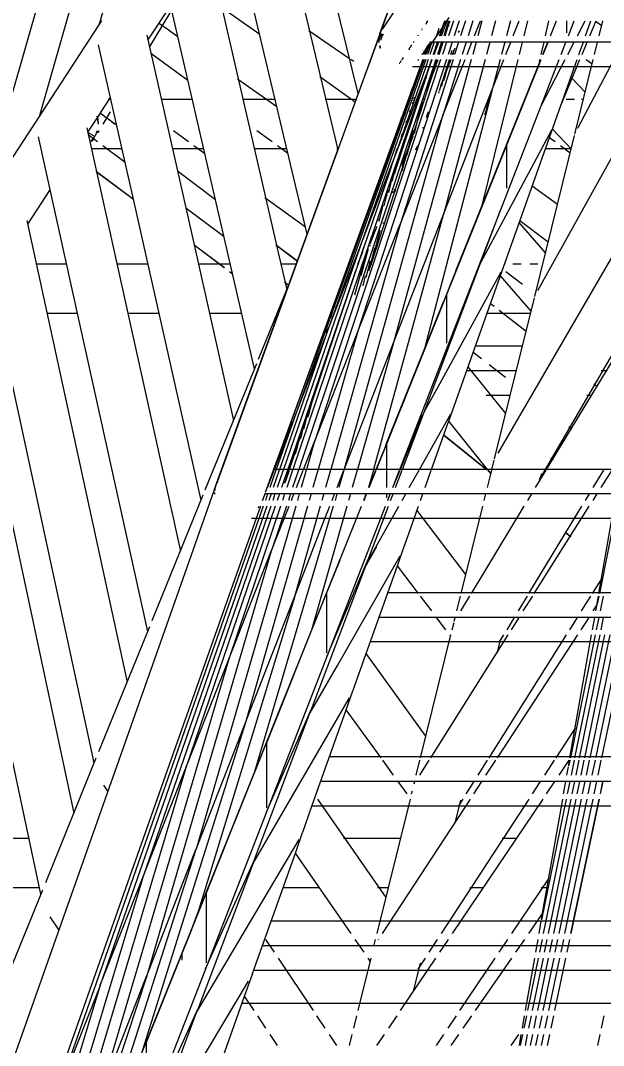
# Model space of a CAD drawing. Header units: millimetres. Extents: x 886808 to 1650903, y -1008069 to 230892.
# Drawn here: x 1014610 to 1014965, y -509093 to -508469 of the extents above; entities that cross this region are included whole.
import ezdxf
from ezdxf.xclip import XClip

# ---------------------------------------------------------------- set-up
doc = ezdxf.new("R2010")
doc.units = ezdxf.units.MM
doc.header["$XCLIPFRAME"] = 0
doc.layers.get('0').update_dxf_attribs({"lineweight": 0})
doc.layers.add('A_Dim', color=8, linetype='Continuous', lineweight=5)
doc.styles.add('TIÊU ĐỀ', font='arial.ttf', dxfattribs={"height": 230})
doc.dimstyles.new('1-100', dxfattribs={"dimtxt": 230, "dimasz": 150, "dimexe": 150, "dimexo": 300, "dimgap": 90, "dimtad": 1, "dimdec": 0, "dimrnd": 5, "dimzin": 0, "dimtxsty": 'TIÊU ĐỀ', "dimblk": 'ARCHTICK', "dimcen": 100, "dimdle": 120, "dimclrd": 256, "dimclre": 256, "dimclrt": 2, "dimadec": 0, "dimazin": 0, "dimtfac": 1, "dimtdec": 0, "dimtix": 1, "dimtmove": 1, "dimatfit": 3, "dimldrblk": 'OPEN30', "dimfxl": 900, "dimtolj": 1, "dimtzin": 0, "dimlwd": 13, "dimlwe": 13, "dimarcsym": 1})

# ---------------------------------------------------------------- blocks, each defined once
blk = doc.blocks.new('_ArchTick')
at = {"color": 0, "linetype": 'ByBlock', "const_width": 0.15}
blk.add_lwpolyline([(-0.5, -0.5), (0.5, 0.5)], dxfattribs=at)
blk = doc.blocks.new('*D746')
at = {"layer": 'A_Dim', "lineweight": 13, "transparency": 16777216}
for p, q in [((1013607.93, -512617.13), (1013607.93, -508177.13)), ((1013654.86, -508297.13), (1013457.93, -508297.13)), ((1014374.12, -512497.13), (1013457.93, -512497.13))]:
    blk.add_line(p, q, dxfattribs=at)
at = {"layer": 'Defpoints', "color": 0, "transparency": 16777216}
for p in [(1013607.93, -508297.13), (1013954.86, -508297.13), (1014674.12, -512497.13)]:
    blk.add_point(p, dxfattribs=at)
at = {"layer": 'A_Dim', "lineweight": 13, "transparency": 16777216, "xscale": 150, "yscale": 150, "zscale": 150}
for p, rotation in [((1013607.93, -508297.13), 90), ((1013607.93, -512497.13), 270)]:
    blk.add_blockref('_ArchTick', p, dxfattribs=dict(at, rotation=rotation))
at = {"layer": 'A_Dim', "color": 2, "transparency": 16777216, "insert": (1013400.49, -510397.13), "char_height": 230, "attachment_point": 5, "rotation": 90, "style": 'TIÊU ĐỀ'}
blk.add_mtext('\\A1;4200', dxfattribs=at)
blk = doc.blocks.new('_Open30')
at = {"color": 0, "linetype": 'ByBlock', "lineweight": -2}
for p, q in [((-1, 0.2679), (0, 0)), ((0, 0), (-1, -0.2679)), ((0, 0), (-1, 0))]:
    blk.add_line(p, q, dxfattribs=at)
blk = doc.blocks.new('A$C14C457CE')
for p, q in [((9984.87, 1525.91), (9921.46, 1747.57)), ((10021.33, 1470.05), (9953.85, 1705.92)), ((9827.23, 1483.97), (9875.57, 1681.25)), ((9713.86, 1671.27), (9812.51, 1523.41)), ((10057.9, 1414), (9987.68, 1659.46)), ((9814.1, 1520.45), (9767.97, 1647.31)), ((9882.99, 1632.41), (9839.68, 1449.71)), ((9858.33, 1398.35), (9912.15, 1625.38)), ((9919.44, 1575.95), (9876.95, 1391.65)), ((9890.36, 1316.39), (9948.71, 1569.49)), ((9813.1, 1522.52), (9797.53, 1565.83)), ((9910.78, 1536.85), (9887.21, 1520.18)), ((9955.21, 1516.47), (9941.37, 1537.68)), ((9772.09, 1530.33), (9775.5, 1525.22)), ((9954.27, 1512.27), (9940.71, 1534.81)), ((9680.59, 1519.21), (9678.34, 1528.32)), ((9682.86, 1528.02), (9679.05, 1525.46)), ((9686.24, 1519.21), (9682.45, 1528.32)), ((9688.86, 1519.21), (9685.62, 1528.32)), ((9693.78, 1519.21), (9689.05, 1528.32)), ((9699.36, 1519.21), (9695.82, 1528.32)), ((9700.56, 1528.32), (9700.56, 1520.87)), ((9710.16, 1519.21), (9706.51, 1528.32)), ((9710.27, 1519.21), (9706.61, 1528.32)), ((9711.36, 1528.32), (9713.45, 1519.21)), ((9724.3, 1528.32), (9726.54, 1519.21)), ((9732.9, 1519.21), (9729.35, 1528.32)), ((9734.65, 1528.32), (9737.05, 1519.21)), ((9743.68, 1528.32), (9746.14, 1519.21)), ((9751.96, 1528.32), (9754.46, 1519.21)), ((9756.51, 1519.21), (9752.92, 1528.32)), ((9757.48, 1528.32), (9760.35, 1519.21)), ((9761.99, 1528.32), (9764.91, 1519.21)), ((9765.9, 1528.32), (9768.87, 1519.21)), ((9769.28, 1528.32), (9772.29, 1519.21)), ((9771.22, 1527.27), (9771.87, 1527.95)), ((9774.34, 1519.21), (9771.4, 1528.32)), ((9772.58, 1525.78), (9771.86, 1525.31)), ((9772.2, 1528.32), (9775.24, 1519.21)), ((9776.63, 1519.21), (9773.12, 1528.32)), ((9774.41, 1528.32), (9777.61, 1519.21)), ((9775.39, 1526.07), (9774.63, 1528.32)), ((9775.39, 1526.07), (9775.64, 1525)), ((9775.83, 1524.72), (9775.39, 1526.07)), ((9775.56, 1525.05), (9775.64, 1525)), ((9775.64, 1525), (9776.32, 1522.49)), ((9775.68, 1524.87), (9775.83, 1524.72)), ((9775.87, 1524.66), (9775.83, 1524.72)), ((9775.89, 1524.56), (9775.87, 1524.66)), ((9775.93, 1524.5), (9775.89, 1524.56)), ((9775.93, 1524.5), (9777.73, 1519.21)), ((9777.64, 1519.21), (9775.93, 1524.5)), ((9775.93, 1524.5), (9782.76, 1514.33)), ((9778.16, 1523.49), (9779.64, 1519.21)), ((9785.06, 1528.31), (9785.51, 1526.95)), ((9785.97, 1526.26), (9785.31, 1527.94)), ((9788.12, 1523.04), (9788.38, 1523.34)), ((9788.48, 1522.49), (9788.76, 1522.78)), ((9812.51, 1523.41), (9813.04, 1522.69)), ((9946.41, 1525.34), (9936.99, 1518.68)), ((9948.89, 1527.1), (9946.82, 1525.63)), ((9984.87, 1525.91), (9983.27, 1528.36)), ((10019.5, 1472.81), (9984.87, 1525.91)), ((9765.67, 1521.47), (9766.25, 1522.08)), ((9766.37, 1521.71), (9765.72, 1521.28)), ((9777.55, 1519.21), (9776.71, 1521.3)), ((9777.69, 1519.21), (9777.58, 1519.65)), ((9790.93, 1519.52), (9791.03, 1519.21)), ((9811.6, 1519.54), (9812.51, 1519.88)), ((9812.51, 1519.88), (9813.38, 1520.19)), ((9812.51, 1519.88), (9813.76, 1516.31)), ((9813.1, 1522.52), (9813.15, 1522.52)), ((9813.15, 1522.52), (9813.22, 1522.34)), ((9813.22, 1522.34), (9813.47, 1521.96)), ((9813.38, 1520.19), (9813.46, 1520.22)), ((9813.38, 1520.19), (9814.66, 1516.58)), ((9813.47, 1521.96), (9839.51, 1450.33)), ((9813.85, 1520.6), (9813.9, 1520.38)), ((9813.97, 1520.41), (9813.86, 1520.75)), ((9813.9, 1520.38), (9813.93, 1520.39)), ((9813.9, 1520.38), (9814.42, 1519.05)), ((9813.93, 1520.39), (9813.97, 1520.41)), ((9814.03, 1520.43), (9813.97, 1520.41)), ((9813.97, 1520.41), (9814.42, 1519.05)), ((9814.1, 1520.45), (9814.03, 1520.43)), ((9814.42, 1519.05), (9814.44, 1518.85)), ((9814.42, 1519.05), (9814.57, 1518.75)), ((9814.44, 1518.75), (9814.47, 1518.71)), ((9814.47, 1518.71), (9814.58, 1518.39)), ((9814.47, 1518.71), (9814.66, 1516.58)), ((9814.57, 1518.75), (9814.66, 1516.58)), ((9814.57, 1518.75), (9827.23, 1483.97)), ((9814.66, 1516.58), (9814.7, 1515.33)), ((9857.34, 1522.39), (9832.49, 1505.42)), ((9955.9, 1519.52), (9937.32, 1436.99)), ((9581.6, 1515.33), (9783.61, 1515.33)), ((9683.41, 1507.83), (9681.55, 1515.33)), ((9690.98, 1507.83), (9687.86, 1515.33)), ((9692.9, 1507.83), (9690.23, 1515.33)), ((9699.69, 1507.83), (9695.79, 1515.33)), ((9703.79, 1507.83), (9700.87, 1515.33)), ((9714.73, 1507.83), (9711.72, 1515.33)), ((9714.84, 1507.83), (9711.83, 1515.33)), ((9714.34, 1515.33), (9716.06, 1507.83)), ((9727.5, 1515.33), (9729.34, 1507.83)), ((9737.33, 1507.83), (9734.41, 1515.33)), ((9738.07, 1515.33), (9740.05, 1507.83)), ((9747.18, 1515.33), (9749.2, 1507.83)), ((9755.52, 1515.33), (9757.58, 1507.83)), ((9760.99, 1507.83), (9758.04, 1515.33)), ((9761.58, 1515.33), (9763.94, 1507.83)), ((9766.16, 1515.33), (9768.57, 1507.83)), ((9769.91, 1507.83), (9768.33, 1511.77)), ((9770.81, 1507.83), (9770, 1510.41)), ((9770.13, 1515.33), (9772.57, 1507.83)), ((9773.57, 1515.33), (9776.05, 1507.83)), ((9778.01, 1507.83), (9775.59, 1515.33)), ((9776.54, 1515.33), (9779.05, 1507.83)), ((9781, 1507.83), (9778.12, 1515.33)), ((9778.75, 1515.15), (9778.7, 1515.33)), ((9781.36, 1507.83), (9778.91, 1515.33)), ((9779.05, 1515.33), (9781.6, 1507.83)), ((9780.98, 1515.33), (9783.58, 1507.83)), ((9782.41, 1515.33), (9785.04, 1507.83)), ((9782.82, 1514.16), (9784.85, 1511.2)), ((9783.39, 1515.33), (9786.05, 1507.83)), ((9784.33, 1514.25), (9786.64, 1507.83)), ((9785.9, 1510.2), (9784.55, 1513.91)), ((9784.91, 1511.03), (9786.09, 1509.34)), ((9785.09, 1513.11), (9785.14, 1512.92)), ((9785.43, 1511.9), (9785.4, 1512.64)), ((9785.58, 1511.6), (9785.43, 1511.9)), ((9785.58, 1511.6), (9785.51, 1512.47)), ((9785.52, 1512.46), (9786.09, 1510.24)), ((9786.07, 1510.26), (9785.58, 1511.6)), ((9786.02, 1510.24), (9785.58, 1511.6)), ((9786.02, 1510.24), (9785.9, 1510.2)), ((9786.07, 1510.26), (9786.02, 1510.24)), ((9786.57, 1508.72), (9786.02, 1510.24)), ((9786.81, 1510.53), (9786.07, 1510.26)), ((9786.58, 1508.85), (9786.07, 1510.26)), ((9786.25, 1511.37), (9787.1, 1508.01)), ((9793.27, 1515.33), (9793.73, 1515.33)), ((9794.95, 1513.49), (9794.58, 1513.35)), ((9795.45, 1512.06), (9794.82, 1513.68)), ((9796.04, 1511.85), (9796.52, 1510.45)), ((9813.85, 1511.9), (9813.78, 1511.77)), ((9814.18, 1513.22), (9813.85, 1511.9)), ((9814.26, 1513.03), (9813.99, 1511.6)), ((9814.7, 1515.33), (9814.64, 1514.99)), ((9964.12, 1419.72), (9985.26, 1513.59)), ((9640.05, 1504.72), (9718.08, 1363.97)), ((9671.72, 1504.72), (9693.79, 1462.78)), ((9695.41, 1459.28), (9684.17, 1504.72)), ((9688.43, 1504.72), (9684.8, 1502.18)), ((9703.91, 1476.81), (9692.28, 1504.72)), ((9692.9, 1507.83), (9692.86, 1507.83)), ((9772.17, 1284.54), (9694, 1504.72)), ((9715.96, 1476.51), (9701.3, 1504.72)), ((9801.96, 1255.22), (9704.99, 1504.72)), ((9816.15, 1255.22), (9715.98, 1504.72)), ((9767.77, 1376.05), (9716.09, 1504.72)), ((9716.77, 1504.72), (9717.12, 1503.23)), ((9730.11, 1504.72), (9751.75, 1416.7)), ((9805.77, 1332.23), (9738.54, 1504.72)), ((9740.87, 1504.72), (9745.31, 1487.85)), ((9750.04, 1504.72), (9775.44, 1410.39)), ((9758.43, 1504.72), (9805.56, 1332.97)), ((9763.95, 1500.33), (9762.21, 1504.72)), ((9764.92, 1504.72), (9775.7, 1470.58)), ((9769.53, 1507.83), (9769.12, 1508.87)), ((9769.56, 1504.72), (9801.78, 1404.34)), ((9776.88, 1488.96), (9770.74, 1504.72)), ((9772.66, 1500.93), (9771.15, 1504.72)), ((9772.66, 1500.93), (9771.69, 1504.72)), ((9775.79, 1491.95), (9771.78, 1504.72)), ((9771.82, 1504.72), (9774.66, 1493.59)), ((9773.59, 1504.72), (9827.86, 1338.13)), ((9777.07, 1504.72), (9853.93, 1271.94)), ((9783.23, 1493.52), (9778.66, 1504.42)), ((9818.49, 1382.32), (9779.01, 1504.72)), ((9780.08, 1504.72), (9863.47, 1255.22)), ((9783.89, 1500.33), (9782.2, 1504.72)), ((9786.48, 1492.19), (9782.38, 1504.72)), ((9782.66, 1504.72), (9786.09, 1494.62)), ((9784.65, 1504.72), (9786.17, 1500.33)), ((9786.13, 1504.72), (9826.21, 1390.34)), ((9786.15, 1509.17), (9786.53, 1508.69)), ((9786.53, 1508.69), (9786.84, 1507.83)), ((9787.24, 1507.83), (9786.57, 1508.72)), ((9786.57, 1508.72), (9786.89, 1507.83)), ((9786.58, 1508.85), (9788.34, 1508.24)), ((9786.69, 1508.55), (9786.58, 1508.85)), ((9786.59, 1508.51), (9786.7, 1508.35)), ((9787.15, 1504.72), (9846.27, 1338.22)), ((9787.21, 1509.92), (9787.74, 1507.83)), ((9787.75, 1504.72), (9789.33, 1500.33)), ((9787.97, 1504.72), (9862.75, 1299)), ((9788.02, 1504.72), (9883.8, 1241.22)), ((9788.08, 1508.62), (9788.34, 1507.83)), ((9788.39, 1508.16), (9788.47, 1507.83)), ((9791.05, 1504.17), (9790.31, 1504.72)), ((9800, 1505.92), (9800, 1505.23)), ((9800.13, 1505.73), (9800.62, 1504.3)), ((9801.31, 1503.96), (9801.73, 1502.63)), ((9831.83, 1504.97), (9829.94, 1503.68)), ((9953.44, 1508.6), (9930.87, 1492.11)), ((9576.6, 1500.33), (9773.16, 1500.33)), ((9775.7, 1470.58), (9763.95, 1500.33)), ((9772.78, 1500.94), (9771.98, 1500.39)), ((9772.18, 1503.63), (9774.55, 1494.61)), ((9772.68, 1500.87), (9772.66, 1500.93)), ((9774.34, 1494.41), (9772.68, 1500.87)), ((9772.94, 1500.33), (9772.68, 1500.87)), ((9772.87, 1501), (9772.78, 1500.94)), ((9772.99, 1501.08), (9772.87, 1501)), ((9774.58, 1496.14), (9773, 1500.08)), ((9773.14, 1500.62), (9773.22, 1500.33)), ((9773.16, 1500.33), (9773.22, 1500.33)), ((9773.22, 1500.33), (9775.41, 1491.68)), ((9773.22, 1500.33), (9780.38, 1500.33)), ((9785.74, 1485.92), (9779.65, 1501.37)), ((9780.38, 1500.33), (9780.43, 1500.33)), ((9780.43, 1500.33), (9794.21, 1500.33)), ((9785.68, 1495.61), (9783.89, 1500.33)), ((9786.17, 1500.33), (9804.63, 1446.96)), ((9789.33, 1500.33), (9839.87, 1359.73)), ((9789.66, 1500.21), (9789.69, 1500.1)), ((9802.26, 1502.53), (9801.84, 1502.48)), ((9689.1, 1484.79), (9697.3, 1493.36)), ((9774.55, 1494.61), (9775.13, 1492.4)), ((9775.29, 1493.92), (9776.66, 1488.52)), ((9786.54, 1492.04), (9785.64, 1494.26)), ((9786.09, 1494.62), (9785.68, 1495.61)), ((9786.48, 1492.19), (9785.68, 1495.61)), ((9786.17, 1494.39), (9786.09, 1494.62)), ((9786.17, 1494.39), (9786.24, 1494.22)), ((9806.16, 1442.48), (9786.24, 1494.22)), ((9786.24, 1494.22), (9866.99, 1255.22)), ((9787, 1490.13), (9786.54, 1492.04)), ((9788.41, 1487.46), (9786.57, 1491.91)), ((9791.44, 1477.04), (9786.57, 1491.91)), ((9792, 1493.78), (9792.16, 1493.15)), ((9850.69, 1494.34), (9829.02, 1479)), ((9900.66, 1492.97), (9876.75, 1476.05)), ((9745.71, 1486.33), (9746.57, 1483.04)), ((9777.68, 1485.92), (9776.08, 1491.02)), ((9778.09, 1485.2), (9778.31, 1484.32)), ((9795.32, 1484.63), (9794.05, 1487.8)), ((9794.21, 1487.7), (9794.61, 1486.25)), ((9794.67, 1486.42), (9794.98, 1485.2)), ((9690.21, 1480.33), (9691.32, 1480.33)), ((9695.7, 1480.33), (9700.76, 1480.33)), ((9746.9, 1483.27), (9746.57, 1483.04)), ((9746.57, 1483.04), (9747.27, 1480.22)), ((9747.24, 1480.33), (9747.76, 1480.33)), ((9748.94, 1475.8), (9747.27, 1480.22)), ((9747.38, 1479.92), (9747.41, 1479.63)), ((9749.12, 1475.09), (9747.41, 1479.63)), ((9747.55, 1479.25), (9786.4, 1330.22)), ((9786.51, 1480.33), (9787.59, 1480.33)), ((9788.05, 1478.92), (9790.72, 1469.01)), ((9790.24, 1480.33), (9790.79, 1480.33)), ((9793.29, 1480.9), (9793.05, 1481.85)), ((9793.14, 1481.58), (9793.38, 1480.63)), ((9793.71, 1479.64), (9793.77, 1479.71)), ((9796.01, 1482.29), (9796.09, 1482.38)), ((9796.09, 1482.38), (9796.13, 1482.42)), ((9827.22, 1483.93), (9827.23, 1483.97)), ((9827.22, 1483.93), (9839.63, 1449.79)), ((9828.53, 1480.33), (9847.37, 1480.33)), ((9877.76, 1480.33), (9897.74, 1480.33)), ((9928.15, 1480.33), (9947.07, 1480.33)), ((9977.77, 1480.33), (9979.41, 1480.33)), ((9984.13, 1472.15), (9978.03, 1481.5)), ((9726.71, 1478.29), (9738.57, 1448.57)), ((9748.24, 1476.26), (9748.15, 1476.61)), ((9748.47, 1475.75), (9748.24, 1476.26)), ((9750, 1471.73), (9748.53, 1475.53)), ((9750.18, 1471.03), (9748.88, 1474.62)), ((9785.48, 1470.18), (9784.54, 1473.15)), ((9791.52, 1465.95), (9788.5, 1477.56)), ((9788.63, 1473.81), (9789.44, 1474.73)), ((9791.71, 1477.57), (9791.25, 1477.26)), ((9791.36, 1476.94), (9791.77, 1477.41)), ((9796.97, 1459.94), (9791.44, 1477.04)), ((9794.06, 1478.83), (9794.33, 1477.78)), ((9795.7, 1474.01), (9796.01, 1472.75)), ((9982.5, 1465.33), (9977.99, 1472.83)), ((10021.33, 1470.05), (10019.5, 1472.81)), ((9835.7, 1255.54), (9775.7, 1470.58)), ((9801.78, 1404.34), (9775.79, 1470.25)), ((9785.48, 1470.18), (9785.5, 1470.2)), ((9785.75, 1469.32), (9785.48, 1470.18)), ((9797.9, 1467.47), (9798.29, 1465.93)), ((9800.86, 1469.38), (9802.91, 1463.11)), ((9980.18, 1469.18), (9975.04, 1465.33)), ((9980.21, 1469.12), (9975.16, 1465.33)), ((9984.54, 1472.46), (9980.59, 1469.49)), ((9984.58, 1472.4), (9980.63, 1469.43)), ((9984.17, 1472.09), (9984.13, 1472.15)), ((9991.78, 1460.43), (9984.17, 1472.09)), ((9985.29, 1465.33), (9985.87, 1469.19)), ((9985.29, 1465.33), (9985.61, 1468.42)), ((9985.63, 1468.69), (9985.68, 1469.17)), ((9985.68, 1469.17), (9986.05, 1470.14)), ((9985.87, 1469.19), (9986.19, 1469.94)), ((10131.08, 1301.86), (10021.33, 1470.05)), ((9697.63, 1450.33), (9709.07, 1462.27)), ((9752.87, 1380.69), (9709.4, 1461.91)), ((9787.89, 1462.86), (9787.56, 1463.68)), ((9792.78, 1461.08), (9791.7, 1465.39)), ((9791.7, 1465.39), (9793.22, 1459.72)), ((9793.76, 1461.64), (9800.68, 1436.82)), ((9797.54, 1446.47), (9794.21, 1460.28)), ((9888.87, 1461.44), (9879.66, 1454.72)), ((9894.31, 1465.42), (9894.18, 1465.33)), ((9939.72, 1461.44), (9930.51, 1454.72)), ((9991.77, 1460.37), (9935.51, 1205.34)), ((9985.62, 1460.13), (9984.83, 1461.44)), ((9986.13, 1460.4), (9985.75, 1461.37)), ((9987.26, 1458.39), (9985.92, 1461.44)), ((9987.54, 1457.83), (9991.77, 1460.37)), ((9991.8, 1460.4), (9991.77, 1460.37)), ((9992.37, 1463.11), (9991.78, 1460.43)), ((9991.8, 1460.4), (9991.78, 1460.43)), ((9992, 1460.51), (9991.8, 1460.4)), ((9991.93, 1460.2), (9991.8, 1460.4)), ((9632.47, 1454.33), (9742.36, 1265.15)), ((9719.85, 1360.46), (9695.6, 1458.52)), ((9710.87, 1457.2), (9707.47, 1454.72)), ((9800.51, 1441.19), (9793.77, 1458.04)), ((9795.79, 1455.49), (9794.82, 1454.81)), ((9800.81, 1450.35), (9796.97, 1459.94)), ((9805.13, 1435.25), (9796.97, 1459.94)), ((9798.1, 1457.12), (9797.94, 1457.01)), ((9798.46, 1457.38), (9798.1, 1457.12)), ((9800.59, 1459.51), (9801.07, 1457.63)), ((9955.37, 1156.52), (10021.8, 1457.69)), ((9991.68, 1459.08), (9985.88, 1454.72)), ((9987.48, 1457.91), (9987.38, 1458.13)), ((9987.41, 1457.75), (9987.54, 1457.83)), ((9989.9, 1454.83), (9987.48, 1457.91)), ((9989.4, 1454.77), (9987.79, 1456.94)), ((9989.46, 1454.72), (9989.4, 1454.77)), ((9990.05, 1454.72), (9989.9, 1454.83)), ((9697.63, 1450.33), (9713.31, 1450.33)), ((9704.2, 1452.33), (9698.21, 1447.97)), ((9737.06, 1452.22), (9737.06, 1426.49)), ((9791.32, 1452.33), (9791.23, 1452.26)), ((9791.97, 1450.33), (9791.42, 1451.66)), ((9791.85, 1450.33), (9791.97, 1450.33)), ((9792.14, 1449.8), (9791.97, 1450.33)), ((9800.15, 1450.33), (9800.82, 1450.33)), ((9803.69, 1450.35), (9804.26, 1448.09)), ((9804.64, 1447.54), (9804.22, 1448.57)), ((9839.44, 1450.33), (9840.26, 1450.33)), ((9839.51, 1450.33), (9839.72, 1449.85)), ((9839.7, 1449.8), (9839.63, 1449.79)), ((9839.63, 1449.79), (9839.68, 1449.71)), ((9839.68, 1449.71), (9839.68, 1449.68)), ((9839.68, 1449.68), (9858.34, 1398.39)), ((9913.6, 1246.5), (9839.7, 1449.8)), ((9840.23, 1450.21), (9839.72, 1449.85)), ((9876.39, 1452.33), (9870.03, 1447.68)), ((9870.65, 1450.33), (9890.83, 1450.33)), ((9927.24, 1452.33), (9920.58, 1447.46)), ((9921.23, 1450.33), (9940.32, 1450.33)), ((9982.7, 1452.33), (9969.18, 1442.18)), ((9971.01, 1450.33), (9989.75, 1450.33)), ((9799.46, 1440.59), (9800.36, 1441.63)), ((9806.71, 1432.7), (9802.13, 1444.32)), ((9804.59, 1436.86), (9802.2, 1446.2)), ((9802.68, 1444.75), (9802.22, 1444.04)), ((9802.29, 1443.84), (9802.79, 1444.42)), ((9802.86, 1444.21), (9805.18, 1435.09)), ((9804.79, 1447.1), (9804.63, 1446.96)), ((9804.63, 1446.96), (9804.73, 1446.66)), ((9804.73, 1446.66), (9804.88, 1446.83)), ((9804.73, 1446.66), (9806.16, 1442.48)), ((9806.3, 1442.07), (9806.16, 1442.48)), ((9806.3, 1442.07), (9806.31, 1442.03)), ((9826.21, 1390.34), (9806.31, 1442.03)), ((9806.31, 1442.03), (9808.51, 1435.59)), ((9800.67, 1440.72), (9800.04, 1438.79)), ((9804.38, 1439.66), (9806.71, 1430.43)), ((9808.51, 1435.59), (9808.84, 1434.36)), ((9808.51, 1435.59), (9823.88, 1390.54)), ((9937.29, 1436.88), (9914.12, 1419.48)), ((9937.32, 1436.99), (9914.15, 1419.59)), ((9937.29, 1436.88), (9927.19, 1391.98)), ((9937.32, 1436.99), (9937.29, 1436.88)), ((9986.73, 1436.61), (9964.1, 1419.62)), ((9986.75, 1436.72), (9964.12, 1419.72)), ((9806.52, 1433.26), (9808.89, 1423.83)), ((9721.31, 1427.79), (9705.97, 1416.6)), ((9804.51, 1425.08), (9805.05, 1424.47)), ((9804.59, 1424.99), (9804.55, 1424.96)), ((9804.7, 1425.07), (9804.59, 1424.99)), ((9805.62, 1425.72), (9804.7, 1425.07)), ((9805.05, 1424.47), (9806.31, 1423.63)), ((9808.39, 1427.68), (9807.77, 1427.24)), ((9809.17, 1425.34), (9811.61, 1415.62)), ((10028.35, 1404.4), (10014.67, 1425.36)), ((9809.54, 1421.88), (9810.42, 1421.59)), ((9884.01, 1420.77), (9859.38, 1402.78)), ((9922.86, 1236.45), (9964.1, 1419.62)), ((9964.1, 1419.62), (9964.12, 1419.72)), ((9800.38, 1255.22), (9740.65, 1412.97)), ((9812.25, 1416.13), (9814.77, 1406.05)), ((9932.24, 1414.43), (9908.92, 1396.92)), ((9728.8, 1406.68), (9711.63, 1393.71)), ((9713.26, 1387.12), (9729.23, 1405.49)), ((9775.74, 1409.28), (9817.91, 1255.22)), ((9801.78, 1404.34), (9844, 1255.22)), ((9801.9, 1404.11), (9801.84, 1404.13)), ((9827.86, 1338.13), (9801.9, 1404.11)), ((9812.29, 1405.52), (9811.15, 1404.69)), ((9815.1, 1407.58), (9814.42, 1407.08)), ((10028.87, 1406.79), (9967.94, 1125.59)), ((9818.77, 1381.61), (9813.85, 1400.78)), ((9814.03, 1400.24), (9817.87, 1385.11)), ((9819.98, 1392.51), (9815.7, 1403.2)), ((9858.33, 1398.35), (9869.32, 1368.13)), ((9987.87, 1076.58), (10058.33, 1401.77)), ((9815.39, 1396.11), (9819.58, 1379.57)), ((9819.69, 1391.12), (9820.18, 1391.73)), ((9877.35, 1391.86), (9864.26, 1382.03)), ((9876.95, 1391.65), (9864.3, 1382.14)), ((9876.92, 1391.54), (9870.73, 1364.66)), ((9876.95, 1391.65), (9876.92, 1391.54)), ((9877.37, 1391.97), (9876.95, 1391.65)), ((9927.16, 1391.88), (9903.11, 1285.03)), ((9927.19, 1391.98), (9908.7, 1378.1)), ((9927.16, 1391.88), (9908.82, 1378.1)), ((9927.19, 1391.98), (9927.16, 1391.88)), ((9816.76, 1387.48), (9817.81, 1388.79)), ((9817.42, 1389.97), (9820.86, 1376.31)), ((9821.19, 1389.36), (9825.7, 1372.93)), ((9868.99, 1255.22), (9823.88, 1390.54)), ((9823.88, 1390.54), (9828.74, 1376.23)), ((9827.44, 1380.08), (9824.45, 1387.65)), ((9826.21, 1390.34), (9872.77, 1255.22)), ((9846.27, 1338.22), (9826.44, 1389.69)), ((9717.93, 1380.11), (9722.82, 1380.11)), ((9727.99, 1380.11), (9733.1, 1380.11)), ((9737.79, 1380.11), (9738.24, 1380.11)), ((9768.34, 1341.72), (9753.3, 1379.86)), ((9817.87, 1385.11), (9821.04, 1375.86)), ((9820, 1382.16), (9822.53, 1372.07)), ((9823.82, 1381.51), (9829.52, 1361.35)), ((9864.3, 1382.14), (9864.24, 1382.1)), ((9864.96, 1380.11), (9874.64, 1380.11)), ((9905.05, 1380.11), (9924.51, 1380.11)), ((9955.21, 1380.11), (9974.27, 1380.11)), ((10004.69, 1380.11), (10023.09, 1380.11)), ((9722.05, 1351.57), (9740.74, 1373.06)), ((9737.47, 1375.72), (9727.28, 1368.02)), ((9777.42, 1307.63), (9740.17, 1375.47)), ((9767.77, 1376.05), (9775.26, 1357.28)), ((9823.04, 1372.96), (9824.53, 1367)), ((9828.74, 1376.23), (9870.08, 1255.22)), ((9869.07, 1255.22), (9828.74, 1376.23)), ((9905.65, 1375.72), (9903.7, 1374.25)), ((9905.53, 1375.72), (9903.72, 1374.36)), ((9647.53, 1368.69), (9713.44, 1255.22)), ((9887.94, 1322.33), (9869.32, 1368.13)), ((9869.53, 1367.61), (9911.36, 1252.48)), ((9872.15, 1369.3), (9869.62, 1367.4)), ((9648.97, 1360.47), (9712.76, 1255.22)), ((9773.57, 1361.28), (9773.57, 1332.12)), ((9839.87, 1359.73), (9839.39, 1361.62)), ((9839.67, 1360.9), (9840.22, 1358.72)), ((9727.35, 1330.11), (9720.04, 1359.7)), ((9746.7, 1356.27), (9744.43, 1354.5)), ((9810.17, 1270.46), (9775.26, 1357.28)), ((9827.23, 1360.25), (9827.2, 1360.22)), ((9839.87, 1359.73), (9840.2, 1358.8)), ((9840.22, 1358.72), (9841.61, 1354.87)), ((9840.9, 1357.7), (9841.83, 1354)), ((9841.61, 1354.87), (9866.32, 1286.12)), ((9722.41, 1350.11), (9748.89, 1350.11)), ((9741.37, 1352.12), (9725.05, 1339.42)), ((9842.54, 1353.43), (9843.97, 1347.74)), ((9843.16, 1350.11), (9843.82, 1350.11)), ((9844.44, 1348.49), (9843.86, 1348.05)), ((9844.4, 1348.6), (9848.93, 1334.88)), ((9844.66, 1347.91), (9846.72, 1339.66)), ((9898.13, 1350.11), (9917.76, 1350.11)), ((9948.45, 1350.11), (9967.65, 1350.11)), ((9998.07, 1350.11), (10016.59, 1350.11)), ((10065.37, 1350.48), (10000.39, 1045.81)), ((9844.93, 1347.2), (9846.23, 1342.01)), ((9846.32, 1341.77), (9847.08, 1338.62)), ((10020.37, 996.66), (10094.85, 1345.84)), ((9827.89, 1337.99), (9827.86, 1338.13)), ((9827.89, 1337.99), (9827.91, 1337.94)), ((9853.93, 1271.94), (9827.91, 1337.94)), ((9827.91, 1337.94), (9851.64, 1255.22)), ((9846.27, 1338.22), (9875.12, 1255.22)), ((9866.32, 1286.12), (9846.6, 1337.27)), ((9847.34, 1337.87), (9847.62, 1338.14)), ((9847.62, 1338.14), (9847.88, 1338.37)), ((9727.35, 1330.11), (9755.99, 1330.11)), ((9732.95, 1307.61), (9727.35, 1330.11)), ((9805.77, 1332.23), (9827.76, 1255.22)), ((9835.68, 1255.59), (9805.77, 1332.23)), ((9757.26, 1326.53), (9752.22, 1322.61)), ((9737.47, 1289.22), (9760.41, 1317.65)), ((9747.57, 1318.99), (9737.59, 1311.23)), ((9920.31, 1242.73), (9889.04, 1319.63)), ((9675.98, 1315.11), (9679.35, 1315.11)), ((9731.06, 1315.11), (9761.31, 1315.11)), ((9683.86, 1307.36), (9681.7, 1305.68)), ((9732.95, 1307.61), (9732.92, 1307.59)), ((9734.77, 1300.11), (9732.95, 1307.61)), ((9787.43, 1289.41), (9777.42, 1307.63)), ((9685.07, 1300.11), (9688.06, 1300.11)), ((9734.77, 1300.11), (9749.43, 1300.11)), ((9744.3, 1261.6), (9734.77, 1300.11)), ((9853.65, 1302.51), (9858.14, 1286.84)), ((9854.05, 1301.33), (9857.81, 1287.84)), ((9862.57, 1299.62), (9862.75, 1299)), ((9862.75, 1299), (9862.76, 1298.96)), ((9862.76, 1298.96), (9878.66, 1255.22)), ((9786.38, 1292.2), (9785.17, 1294.35)), ((9789.95, 1255.22), (9770.96, 1289.02)), ((9801.57, 1255.22), (9788.03, 1288.3)), ((9860.02, 1281.23), (9857.43, 1291.32)), ((9858.15, 1289.19), (9860.56, 1279.6)), ((9866.32, 1286.12), (9877.14, 1255.22)), ((9699.04, 1281.22), (9697.33, 1279.89)), ((9748.51, 1255.22), (9772.17, 1284.54)), ((9772.65, 1283.19), (9772.17, 1284.54)), ((9782.58, 1255.22), (9772.65, 1283.19)), ((9860.11, 1283.39), (9861.41, 1278.22)), ((9878.16, 1255.22), (9866.78, 1284.8)), ((9775.14, 1276.17), (9748.95, 1255.22)), ((9775.17, 1276.08), (9749.08, 1255.22)), ((9862.17, 1277.28), (9861.33, 1277.32)), ((9861.41, 1278.22), (9861.63, 1277.31)), ((9861.66, 1277.22), (9862.41, 1274.21)), ((9862.38, 1274.17), (9862.41, 1274.21)), ((9862.38, 1274.17), (9862.55, 1273.65)), ((9862.41, 1274.21), (9862.59, 1274.44)), ((9862.59, 1274.44), (9862.92, 1274.88)), ((9862.73, 1275.63), (9865.23, 1265.65)), ((9862.92, 1274.88), (9862.97, 1274.94)), ((9863.1, 1274.55), (9865.6, 1264.52)), ((9810.09, 1270.31), (9810.09, 1255.22)), ((9810.17, 1270.46), (9811.95, 1266.01)), ((9853.93, 1271.94), (9854.01, 1271.66)), ((9854.04, 1271.61), (9854.01, 1271.66)), ((9860.5, 1255.22), (9854.04, 1271.61)), ((9854.04, 1271.61), (9858.78, 1255.22)), ((9708.98, 1261.45), (9708.66, 1261.2)), ((9709.02, 1261.38), (9708.7, 1261.12)), ((9710.03, 1262.3), (9708.98, 1261.45)), ((9710.07, 1262.22), (9709.02, 1261.38)), ((9745.87, 1255.22), (9744.48, 1260.87)), ((9816.29, 1255.22), (9811.95, 1266.01)), ((9502.73, 1255.22), (9868.99, 1255.22)), ((9672.97, 1254.71), (9679.65, 1244.1)), ((9678, 1254.71), (9684.43, 1244.1)), ((9713.07, 1254.71), (9719.5, 1244.1)), ((9713.74, 1254.71), (9717.02, 1249.07)), ((9746.38, 1253.16), (9746, 1254.71)), ((9748.31, 1254.71), (9746.38, 1253.16)), ((9746.49, 1252.72), (9748.1, 1254.71)), ((9748.45, 1254.71), (9747.46, 1253.92)), ((9786.52, 1244.1), (9782.76, 1254.71)), ((9796.19, 1244.1), (9790.23, 1254.71)), ((9804.59, 1244.1), (9800.58, 1254.71)), ((9806.13, 1244.1), (9801.78, 1254.71)), ((9806.28, 1244.1), (9802.16, 1254.71)), ((9810.09, 1254.71), (9810.09, 1244.1)), ((9820.62, 1244.1), (9816.36, 1254.71)), ((9820.76, 1244.1), (9816.5, 1254.71)), ((9818.05, 1254.71), (9820.96, 1244.1)), ((9827.9, 1254.71), (9830.93, 1244.1)), ((9835.79, 1255.22), (9835.7, 1255.54)), ((9835.94, 1254.71), (9839.08, 1244.1)), ((9840.12, 1244.1), (9835.99, 1254.71)), ((9844.15, 1254.71), (9847.15, 1244.1)), ((9851.79, 1254.71), (9854.83, 1244.1)), ((9858.93, 1254.71), (9862.01, 1244.1)), ((9864.88, 1244.1), (9860.7, 1254.71)), ((9863.64, 1254.71), (9867.18, 1244.1)), ((9867.17, 1254.71), (9870.75, 1244.1)), ((9868.99, 1255.22), (9869.07, 1255.22)), ((9869.07, 1255.22), (9877.14, 1255.22)), ((9871.35, 1248.15), (9869.16, 1254.71)), ((9871.89, 1246.78), (9869.24, 1254.71)), ((9870.25, 1254.71), (9873.87, 1244.1)), ((9872.95, 1254.71), (9876.6, 1244.1)), ((9875.29, 1254.71), (9878.98, 1244.1)), ((9877.14, 1255.22), (9878.16, 1255.22)), ((9877.32, 1254.71), (9881.04, 1244.1)), ((9878.16, 1255.22), (9878.66, 1255.22)), ((9882.44, 1244.1), (9878.36, 1254.71)), ((9878.66, 1255.22), (9883.6, 1241.63)), ((9878.66, 1255.22), (9878.71, 1255.22)), ((9716.83, 1247.72), (9715.58, 1252.74)), ((9746.4, 1253.07), (9746.38, 1253.16)), ((9747.46, 1253.92), (9746.4, 1253.07)), ((9748.62, 1244.1), (9746.4, 1253.07)), ((9870.12, 1251.28), (9870.41, 1251.56)), ((9911.36, 1252.48), (9911.76, 1251.42)), ((9911.76, 1251.42), (9913.39, 1246.89)), ((9913.39, 1246.89), (9913.43, 1246.83)), ((9913.45, 1246.72), (9913.43, 1246.83)), ((9913.49, 1246.65), (9913.45, 1246.72)), ((9913.6, 1246.5), (9913.49, 1246.65)), ((9913.49, 1246.65), (9913.59, 1246.34)), ((9913.59, 1246.34), (9913.6, 1246.5)), ((9913.59, 1246.34), (9913.62, 1246.29)), ((9913.62, 1246.29), (9913.63, 1246.23)), ((9913.63, 1246.23), (9913.68, 1246.21)), ((9913.63, 1246.23), (9913.87, 1245.55)), ((9913.68, 1246.21), (9913.7, 1246.18)), ((9913.7, 1246.18), (9913.8, 1246.05)), ((9914, 1245.6), (9913.8, 1246.05)), ((9913.8, 1246.05), (9913.93, 1245.58)), ((9913.87, 1245.55), (9913.93, 1245.58)), ((9914.07, 1245.04), (9913.87, 1245.55)), ((9913.93, 1245.58), (9914, 1245.6)), ((9913.93, 1245.58), (9914.07, 1245.04)), ((9914, 1245.6), (9941.6, 1167.26)), ((9914.07, 1245.04), (9914.11, 1244.92)), ((9914.11, 1244.92), (9914.14, 1244.81)), ((9914.14, 1244.81), (9914.57, 1243.64)), ((9914.51, 1243.48), (9914.58, 1243.24)), ((9914.58, 1243.24), (9914.52, 1242.28)), ((9914.57, 1243.64), (9914.58, 1243.45)), ((9914.63, 1243.28), (9914.58, 1243.45)), ((9914.58, 1243.45), (9914.58, 1243.24)), ((9914.63, 1243.09), (9914.63, 1243.28)), ((9499.73, 1240.22), (9884.17, 1240.22)), ((9682.21, 1240.04), (9681.89, 1239.79)), ((9682.25, 1239.97), (9681.94, 1239.72)), ((9682.1, 1240.22), (9684.54, 1236.34)), ((9682.43, 1240.22), (9682.21, 1240.04)), ((9682.57, 1240.22), (9682.25, 1239.97)), ((9686.78, 1240.22), (9689.14, 1236.34)), ((9721.85, 1240.22), (9724.2, 1236.34)), ((9750.54, 1236.34), (9749.58, 1240.22)), ((9789.28, 1236.34), (9787.9, 1240.22)), ((9800.55, 1236.34), (9798.37, 1240.22)), ((9807.53, 1236.34), (9806.06, 1240.22)), ((9809.12, 1236.8), (9807.72, 1240.22)), ((9809.3, 1236.34), (9807.79, 1240.22)), ((9810.09, 1240.22), (9810.09, 1237.78)), ((9823.73, 1236.34), (9822.17, 1240.22)), ((9823.88, 1236.34), (9822.32, 1240.22)), ((9832.04, 1240.22), (9833.15, 1236.34)), ((9840.23, 1240.22), (9841.38, 1236.34)), ((9843.15, 1236.34), (9841.63, 1240.22)), ((9848.25, 1240.22), (9849.35, 1236.34)), ((9855.95, 1240.22), (9857.06, 1236.34)), ((9863.14, 1240.22), (9864.26, 1236.34)), ((9867.94, 1236.34), (9866.41, 1240.22)), ((9868.48, 1240.22), (9869.78, 1236.34)), ((9872.06, 1240.22), (9873.37, 1236.34)), ((9875.2, 1240.22), (9876.52, 1236.34)), ((9877.94, 1240.22), (9879.28, 1236.34)), ((9880.33, 1240.22), (9881.68, 1236.34)), ((9882.4, 1240.22), (9883.76, 1236.34)), ((9885.42, 1236.34), (9883.93, 1240.22)), ((9884.12, 1240.22), (9885.53, 1236.34)), ((9884.17, 1240.22), (9885.58, 1236.34)), ((9914.71, 1240.22), (9914.66, 1240.01)), ((9914.67, 1241.16), (9914.71, 1240.22)), ((9952.69, 1163.1), (9921.56, 1239.67)), ((9669.77, 1232.72), (9680.43, 1179.6)), ((9680.78, 1179.6), (9671.44, 1232.72)), ((9686.82, 1232.72), (9720.28, 1179.6)), ((9691.33, 1232.72), (9723.52, 1179.6)), ((9726.4, 1232.72), (9758.59, 1179.6)), ((9764.57, 1179.6), (9751.44, 1232.72)), ((9761.72, 1191.12), (9791.44, 1230.25)), ((9793.23, 1225.22), (9790.56, 1232.72)), ((9821.99, 1198.16), (9802.58, 1232.72)), ((9821.99, 1198.16), (9808.9, 1232.72)), ((9926.19, 935.56), (9810.7, 1232.72)), ((9919.7, 997.3), (9825.19, 1232.72)), ((9921.22, 993.95), (9825.33, 1232.72)), ((9834.18, 1232.72), (9855.69, 1157.37)), ((9842.45, 1232.72), (9890.34, 1071.01)), ((9847.48, 1225.22), (9844.56, 1232.72)), ((9850.38, 1232.72), (9865.76, 1178.32)), ((9858.1, 1232.72), (9895.86, 1101.12)), ((9865.31, 1232.72), (9925.93, 1023.95)), ((9872.32, 1225.22), (9869.37, 1232.72)), ((9870.99, 1232.72), (9880, 1205.76)), ((9874.6, 1232.72), (9906.06, 1139.61)), ((9877.76, 1232.72), (9932.12, 1073.48)), ((9880.52, 1232.72), (9958.17, 1007.36)), ((9882.93, 1232.72), (9984.22, 941.25)), ((9885.03, 1232.72), (10010.27, 875.16)), ((9886.79, 1232.72), (10032.78, 818.99)), ((9887.93, 1231.97), (9887.45, 1232.64)), ((9888.08, 1231.86), (9887.93, 1231.97)), ((9496.73, 1225.22), (9892.3, 1225.22)), ((9799.74, 1207.02), (9793.23, 1225.22)), ((9865.91, 1178.06), (9847.48, 1225.22)), ((9880, 1205.76), (9872.32, 1225.22)), ((9700.96, 1216.82), (9698.22, 1214.63)), ((9698.22, 1214.63), (9697.9, 1214.38)), ((9698.26, 1214.56), (9697.94, 1214.31)), ((9701, 1216.75), (9698.26, 1214.56)), ((9799.75, 1206.92), (9799.74, 1207.02)), ((9799.77, 1206.85), (9799.75, 1206.92)), ((9799.77, 1206.85), (9799.86, 1206.64)), ((9803.41, 1196.53), (9799.86, 1206.64)), ((9822.8, 1196), (9815.82, 1208.19)), ((9880.03, 1205.65), (9880, 1205.76)), ((9880.03, 1205.65), (9880.15, 1205.35)), ((9906.06, 1139.61), (9880.15, 1205.35)), ((9880.15, 1205.35), (9934.72, 1019.31)), ((9839.96, 1135.87), (9801.77, 1202.56)), ((9822.75, 1196.75), (9821.17, 1200.53)), ((9855.77, 1109.14), (9821.99, 1198.16)), ((9838.5, 1199.92), (9847.12, 1178.34)), ((9790.56, 1179.6), (9803.41, 1196.53)), ((9822.35, 1143.18), (9803.41, 1196.53)), ((9846.07, 1141.72), (9822.75, 1196.75)), ((9679.21, 1188.54), (9684.84, 1179.6)), ((9487.71, 1180.11), (9809.24, 1180.11)), ((9678.22, 1178.1), (9680.06, 1168.99)), ((9680.73, 1178.1), (9681.72, 1173.18)), ((9682.65, 1168.99), (9681.04, 1178.1)), ((9685.78, 1178.1), (9691.52, 1168.99)), ((9721.23, 1178.1), (9726.96, 1168.99)), ((9724.43, 1178.1), (9729.95, 1168.99)), ((9759.5, 1178.1), (9765.02, 1168.99)), ((9767.2, 1168.99), (9764.95, 1178.1)), ((9782.5, 1168.99), (9789.42, 1178.1)), ((9846.62, 1179.33), (9846.62, 1143.45)), ((9865.85, 1178.07), (9924.98, 984.68)), ((9895.86, 1101.12), (9865.91, 1178.06)), ((9681.99, 1172.72), (9684.42, 1168.99)), ((9941.6, 1167.26), (10063.8, 820.94)), ((9484.71, 1165.11), (9814.57, 1165.11)), ((9678.12, 1165.11), (9679.64, 1157.61)), ((9680.85, 1165.11), (9682.37, 1157.61)), ((9684.65, 1157.61), (9683.33, 1165.11)), ((9686.96, 1165.11), (9691.85, 1157.61)), ((9693.97, 1165.11), (9698.69, 1157.61)), ((9729.41, 1165.11), (9734.13, 1157.61)), ((9732.3, 1165.11), (9736.85, 1157.61)), ((9768.75, 1162.73), (9768.16, 1165.11)), ((9770.01, 1157.61), (9768.92, 1162.03)), ((9773.86, 1157.61), (9779.55, 1165.11)), ((9663.47, 1154.5), (9679.17, 1079.6)), ((9667.18, 1154.5), (9682.7, 1080.11)), ((9670.73, 1154.5), (9686.28, 1079.6)), ((9674.12, 1154.5), (9689.57, 1079.6)), ((9677.31, 1154.5), (9692.67, 1079.6)), ((9680.28, 1154.5), (9695.54, 1079.6)), ((9682.99, 1154.5), (9698.14, 1079.6)), ((9698.37, 1079.6), (9685.19, 1154.5)), ((9693.88, 1154.5), (9742.76, 1079.6)), ((9700.65, 1154.5), (9747.83, 1079.6)), ((9736.09, 1154.5), (9783.27, 1079.6)), ((9738.73, 1154.5), (9741.39, 1150.11)), ((9789.3, 1079.6), (9770.78, 1154.5)), ((9770.96, 1153.79), (9771.5, 1154.5)), ((9985.08, 1083.45), (9954.1, 1159.64)), ((9481.71, 1150.11), (9819.89, 1150.11)), ((9742.63, 1143.37), (9740.67, 1151.31)), ((9741.39, 1150.11), (9741.56, 1149.81)), ((9741.59, 1149.78), (9741.56, 1149.81)), ((9786.02, 1092.88), (9822.35, 1143.18)), ((9830.34, 1120.84), (9822.35, 1143.18)), ((9856.53, 1106.93), (9839.96, 1135.87)), ((9906.1, 1139.46), (9906.06, 1139.61)), ((9906.1, 1139.46), (9906.24, 1139.13)), ((9932.12, 1073.48), (9906.24, 1139.13)), ((9906.24, 1139.13), (9964.48, 942.49)), ((9867.07, 1128.79), (9883.75, 1087.01)), ((9830.35, 1120.68), (9830.34, 1120.84)), ((9830.38, 1120.58), (9830.35, 1120.68)), ((9830.38, 1120.58), (9830.49, 1120.35)), ((9834.52, 1108.91), (9830.49, 1120.35)), ((9891.07, 1015.71), (9832.54, 1116.18)), ((9813.34, 1079.6), (9834.52, 1108.91)), ((9855.39, 1050.11), (9834.52, 1108.91)), ((9855.76, 1109.07), (9855.77, 1109.14)), ((9855.79, 1109.02), (9855.76, 1109.07)), ((9883.24, 1046.07), (9855.79, 1109.02)), ((9890.35, 1017.61), (9855.79, 1109.02)), ((9895.86, 1101.12), (9934.36, 978.7)), ((9925.93, 1023.95), (9895.91, 1100.96)), ((9695.2, 1097.61), (9706.95, 1079.6)), ((9883.16, 1088.32), (9883.16, 1049.14)), ((9467.71, 1080.11), (9844.74, 1080.11)), ((9682.7, 1080.11), (9682.8, 1079.6)), ((10017.47, 1003.79), (9986.68, 1079.52)), ((9679.48, 1078.1), (9681.39, 1068.99)), ((9683.12, 1078.1), (9685.02, 1068.99)), ((9686.59, 1078.1), (9688.48, 1068.99)), ((9689.88, 1078.1), (9691.76, 1068.99)), ((9692.98, 1078.1), (9694.85, 1068.99)), ((9695.84, 1078.1), (9697.7, 1068.99)), ((9698.45, 1078.1), (9698.92, 1075.76)), ((9699.14, 1075.21), (9698.63, 1078.1)), ((9699.13, 1074.74), (9698.92, 1075.76)), ((9699, 1078.1), (9705.14, 1068.99)), ((9700.23, 1068.99), (9699.33, 1074.15)), ((9707.93, 1078.1), (9713.87, 1068.99)), ((9743.74, 1078.1), (9749.68, 1068.99)), ((9748.78, 1078.1), (9754.51, 1068.99)), ((9784.22, 1078.1), (9789.96, 1068.99)), ((9791.93, 1068.99), (9789.67, 1078.1)), ((9805.68, 1068.99), (9812.26, 1078.1)), ((9932.18, 1073.26), (9932.12, 1073.48)), ((9932.18, 1073.26), (9932.31, 1072.93)), ((9958.17, 1007.36), (9932.31, 1072.93)), ((9932.31, 1072.93), (9994.27, 865.65)), ((9464.71, 1065.11), (9850.07, 1065.11)), ((9678.42, 1065.11), (9679.99, 1057.61)), ((9678.48, 1065.11), (9680.06, 1057.61)), ((9682.21, 1065.11), (9683.78, 1057.61)), ((9685.83, 1065.11), (9687.39, 1057.61)), ((9689.28, 1065.11), (9690.84, 1057.61)), ((9692.57, 1065.11), (9694.11, 1057.61)), ((9695.64, 1065.11), (9697.18, 1057.61)), ((9698.49, 1065.11), (9700.02, 1057.61)), ((9702.24, 1057.61), (9700.92, 1065.11)), ((9707.75, 1065.11), (9712.81, 1057.61)), ((9716.41, 1065.11), (9721.3, 1057.61)), ((9752.22, 1065.11), (9757.11, 1057.61)), ((9756.96, 1065.11), (9761.68, 1057.61)), ((9793.2, 1063.84), (9792.89, 1065.11)), ((9797.46, 1057.61), (9802.88, 1065.11)), ((9979.7, 1059.27), (9982.12, 1062.89)), ((9794.74, 1057.61), (9794.29, 1059.45)), ((9979.57, 1059.07), (9979.7, 1059.27)), ((9461.71, 1050.11), (9788.81, 1050.11)), ((9680.65, 1054.5), (9697.89, 972.61)), ((9680.72, 1054.5), (9697.96, 972.61)), ((9684.43, 1054.5), (9701.6, 972.61)), ((9688.04, 1054.5), (9705.12, 972.61)), ((9691.49, 1054.5), (9708.48, 972.61)), ((9694.75, 1054.5), (9711.66, 972.61)), ((9697.82, 1054.5), (9714.62, 972.61)), ((9700.65, 1054.5), (9715.63, 980.97)), ((9715.61, 981.56), (9702.78, 1054.5)), ((9714.9, 1054.5), (9770.11, 972.61)), ((9723.33, 1054.5), (9776.77, 972.61)), ((9759.14, 1054.5), (9812.58, 972.61)), ((9763.64, 1054.5), (9766.24, 1050.38)), ((9768.23, 1039.85), (9764.76, 1053.89)), ((9788.81, 1050.11), (9788.86, 1050.15)), ((9788.86, 1050.15), (9796.6, 1050.11)), ((9815.76, 972.61), (9795.51, 1054.5)), ((9796.6, 1050.11), (9855.39, 1050.11)), ((9810.34, 994.52), (9851.88, 1054.5)), ((9860.96, 1034.44), (9855.39, 1050.11)), ((9897.18, 1053.82), (9919.7, 997.3)), ((9731.05, 1030.55), (9739.71, 1030.55)), ((9801.43, 1030.55), (9836.24, 1030.55)), ((9860.98, 1034.36), (9860.96, 1034.44)), ((9861, 1034.32), (9860.98, 1034.36)), ((9861, 1034.32), (9861.1, 1034.12)), ((9865.51, 1021.62), (9861.1, 1034.12)), ((9925.6, 924.51), (9863.29, 1029.85)), ((10027.6, 1030.55), (10046.42, 1030.55)), ((9925.97, 1023.83), (9925.93, 1023.95)), ((9925.97, 1023.83), (9926, 1023.75)), ((9956, 946.79), (9926, 1023.75)), ((9926, 1023.75), (9968.18, 892.95)), ((9831.58, 972.61), (9865.51, 1021.62)), ((9891.55, 948.26), (9865.51, 1021.62)), ((9890.4, 1017.54), (9890.35, 1017.61)), ((9890.4, 1017.54), (9890.57, 1017.18)), ((9920.13, 951.16), (9890.57, 1017.18)), ((9891.07, 1015.71), (9890.57, 1017.18)), ((9934.72, 1019.31), (9956, 946.79)), ((9924.95, 926.23), (9891.07, 1015.71)), ((9711.27, 1006.26), (9733.95, 972.61)), ((9958.26, 1007.05), (9958.17, 1007.36)), ((9958.26, 1007.05), (9958.38, 1006.77)), ((9984.22, 941.25), (9958.38, 1006.77)), ((9958.38, 1006.77), (10011.61, 830.11)), ((9712.27, 1000.55), (9715.88, 1000.55)), ((9751.27, 1000.55), (9759.29, 1000.55)), ((9808.85, 1000.55), (9815.46, 1000.55)), ((9850.63, 1000.55), (9872.99, 1000.55)), ((10049.86, 924.14), (10019.3, 999.3)), ((10021.21, 1000.55), (10040.11, 1000.55)), ((9919.7, 997.3), (9919.7, 954.85)), ((9919.7, 997.3), (9920.38, 995.7)), ((9920.39, 995.68), (9920.38, 995.7)), ((9956.25, 906.27), (9920.39, 995.68)), ((9924.98, 984.68), (9921.22, 993.95)), ((9447.71, 980.11), (9880.24, 980.11)), ((9715.02, 984.94), (9723.58, 972.61)), ((9717.18, 972.61), (9715.85, 980.2)), ((9928.61, 975.56), (9924.98, 984.68)), ((10009.37, 974.6), (10014.71, 982.85)), ((9928.61, 975.56), (9956.25, 906.27)), ((9959.57, 898.47), (9928.61, 975.56)), ((9934.36, 978.7), (9959.57, 898.47)), ((9698.65, 968.99), (9700.29, 961.23)), ((9698.72, 968.99), (9700.35, 961.23)), ((9702.35, 968.99), (9703.98, 961.23)), ((9705.88, 968.99), (9707.5, 961.23)), ((9709.23, 968.99), (9710.85, 961.23)), ((9712.4, 968.99), (9714.01, 961.23)), ((9715.36, 968.99), (9716.95, 961.23)), ((9719.19, 961.23), (9717.82, 968.99)), ((9726.09, 968.99), (9731.49, 961.23)), ((9736.39, 968.99), (9741.62, 961.23)), ((9772.55, 968.99), (9777.79, 961.23)), ((9779.13, 968.99), (9784.2, 961.23)), ((9814.94, 968.99), (9815.19, 968.61)), ((9817.66, 964.95), (9816.66, 968.99)), ((9823.69, 961.23), (9829.07, 968.99)), ((9878.22, 961.23), (9883.4, 968.99)), ((9444.71, 965.11), (9885.57, 965.11)), ((9701.05, 957.61), (9707.76, 925.72)), ((9701.11, 957.61), (9707.83, 925.72)), ((9704.74, 957.61), (9711.42, 925.72)), ((9708.25, 957.61), (9714.91, 925.72)), ((9711.6, 957.61), (9718.22, 925.72)), ((9714.75, 957.61), (9721.33, 925.72)), ((9717.69, 957.61), (9724.24, 925.72)), ((9725.43, 925.72), (9719.82, 957.61)), ((9734, 957.61), (9756.16, 925.72)), ((9744.06, 957.61), (9765.56, 925.72)), ((9780.23, 957.61), (9801.73, 925.72)), ((9786.56, 957.61), (9790.87, 951.01)), ((9827.36, 925.72), (9819.47, 957.61)), ((9819.92, 955.78), (9821.19, 957.61)), ((9854.5, 925.72), (9875.8, 957.61)), ((9934.68, 959.98), (9934.68, 956.47)), ((9441.71, 950.11), (9702.63, 950.11)), ((9702.63, 950.11), (9702.69, 950.11)), ((9702.69, 950.11), (9890.9, 950.11)), ((9793.4, 938.07), (9789.33, 954.51)), ((9891.6, 948.11), (9891.55, 948.26)), ((9891.6, 948.11), (9891.69, 947.92)), ((9896.41, 934.57), (9891.69, 947.92)), ((9960.13, 833.31), (9894.03, 943.54)), ((9956, 946.79), (9995.16, 828.1)), ((9986.07, 869.65), (9956.05, 946.66)), ((9964.48, 942.49), (9986.07, 869.65)), ((9984.22, 941.25), (10018.6, 828.1)), ((10010.27, 875.16), (9984.42, 940.6)), ((9437.71, 930.11), (9898, 930.11)), ((9890.5, 925.72), (9896.41, 934.57)), ((9914.61, 883.32), (9896.41, 934.57)), ((9956.98, 856.46), (9926.19, 935.56)), ((9925.6, 924.51), (9924.98, 926.16)), ((9956.88, 856.59), (9925, 926.1)), ((9959.63, 834.64), (9925.6, 924.51)), ((9677.83, 922.61), (9679.41, 915.11)), ((9708.42, 922.61), (9709.99, 915.11)), ((9708.48, 922.61), (9710.06, 915.11)), ((9712.08, 922.61), (9713.65, 915.11)), ((9715.55, 922.61), (9717.12, 915.11)), ((9718.86, 922.61), (9720.42, 915.11)), ((9721.98, 922.61), (9723.52, 915.11)), ((9724.87, 922.61), (9726.41, 915.11)), ((9727.3, 915.11), (9725.98, 922.61)), ((9758.32, 922.61), (9763.53, 915.11)), ((9767.66, 922.61), (9772.71, 915.11)), ((9803.82, 922.61), (9808.88, 915.11)), ((9829.98, 915.11), (9828.13, 922.61)), ((9847.41, 915.11), (9852.42, 922.61)), ((9883.41, 915.11), (9888.42, 922.61)), ((9680.23, 911.23), (9681.65, 904.5)), ((9710.81, 911.23), (9712.23, 904.5)), ((9710.88, 911.23), (9712.29, 904.5)), ((9714.46, 911.23), (9715.87, 904.5)), ((9717.93, 911.23), (9719.33, 904.5)), ((9721.22, 911.23), (9722.62, 904.5)), ((9724.32, 911.23), (9725.71, 904.5)), ((9727.21, 911.23), (9728.59, 904.5)), ((9729.16, 904.5), (9727.98, 911.23)), ((9729.71, 911.23), (9734.39, 904.5)), ((9766.22, 911.23), (9770.89, 904.5)), ((9775.33, 911.23), (9779.87, 904.5)), ((9811.49, 911.23), (9816.03, 904.5)), ((9832.6, 904.5), (9830.94, 911.23)), ((9840.33, 904.5), (9844.82, 911.23)), ((9876.33, 904.5), (9880.82, 911.23)), ((9956.25, 906.27), (9956.25, 860.59)), ((9956.25, 906.27), (9957.01, 904.43))]:
    blk.add_line(p, q)

msp = doc.modelspace()

# ---------------------------------------------------------------- block references
at = {"layer": 'A_Dim', "transparency": 33554636}
ref = msp.add_blockref('A$C14C457CE', (1024642.53, -509997.13), dxfattribs=dict(at, xscale=-1))
XClip(ref).set_block_clipping_path([(7946.8262406772, -441.4141993674), (10608.649371153, 4022.528169149)])

# ---------------------------------------------------------------- dimensions: what is measured, and where the dimension line sits
dim = msp.add_linear_dim(base=(1013607.93, -508297.13), p1=(1014674.12, -512497.13), p2=(1013954.86, -508297.13), angle=90, dimstyle='1-100', override={"dimscale": 1}, dxfattribs=at)
dim.commit()
dim.dimension.update_dxf_attribs({"geometry": '*D746', "text_midpoint": (1013400.49, -510397.13)})

doc.saveas('drawing.dxf')
